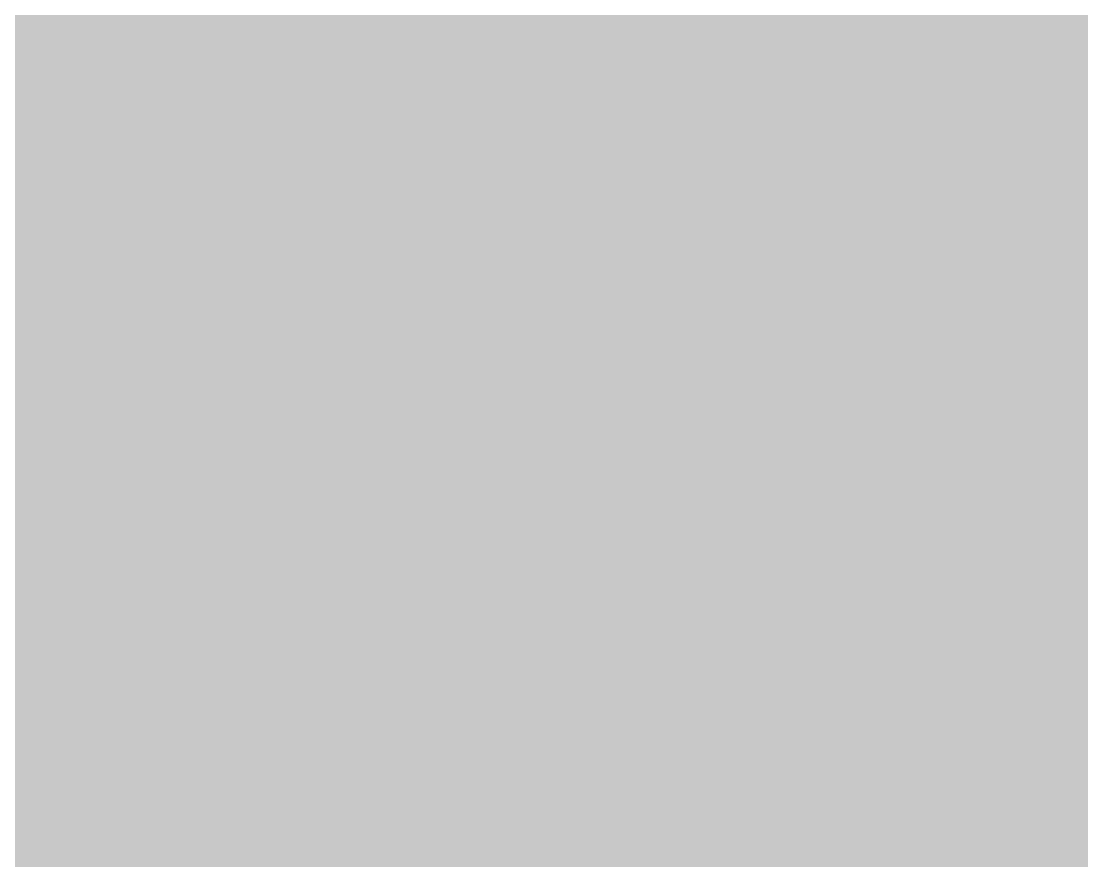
# Model space of a CAD drawing. Header units: metres. Extents: x -111189 to -108577, y -72951 to -72647.
# Drawn here: x -110709.098 to -110707.209, y -72945.924 to -72944.428 of the extents above; entities that cross this region are included whole.
import ezdxf

# ---------------------------------------------------------------- set-up
doc = ezdxf.new("R2010")
doc.units = ezdxf.units.M
doc.header["$MEASUREMENT"] = 0
doc.set_wipeout_variables(frame=1)
doc.linetypes.add('Wipeout_Contour', pattern=[1, 0, -1])
doc.layers.add('Planta Piso -1_1_01 - TERRENO PROPOSTO', color=7, linetype='Continuous')
doc.layers.add('Planta Piso RC_1_02 - PASSEIOS', color=7, linetype='Continuous')

msp = doc.modelspace()

# ---------------------------------------------------------------- hatches: boundary and pattern name
at = {"layer": 'Planta Piso -1_1_01 - TERRENO PROPOSTO', "linetype": 'Continuous', "lineweight": 0, "true_color": 0x939598, "transparency": 33554539}
msp.add_hatch(color=252, dxfattribs=at).paths.add_polyline_path([(-110716.1489, -72951.1828), (-110709.7704, -72951.1828), (-110707.2851, -72950.6884), (-110697.2442, -72948.691), (-110696.1017, -72948.4637), (-110692.2826, -72947.704), (-110690.7566, -72947.4005), (-110690.7566, -72940.7538), (-110693.5535, -72941.3098), (-110697.2426, -72942.043), (-110706.1492, -72943.8134), (-110708.5565, -72944.2918), (-110709.7562, -72944.5303), (-110713.5716, -72945.2887), (-110716.1489, -72945.801)])

# ---------------------------------------------------------------- next in the draw order: wipeouts: each hides what was drawn before it
at = {"color": 254, "linetype": 'Wipeout_Contour', "lineweight": 0, "ltscale": 1856047.595941045}
msp.add_wipeout([(-110716.1489, -72944.338), (-110716.1489, -72945.801), (-110713.5716, -72945.2887), (-110709.7562, -72944.5303), (-110708.5565, -72944.2918), (-110697.2426, -72942.043), (-110693.5535, -72941.3098), (-110690.7566, -72940.7538), (-110690.7566, -72939.3245), (-110693.8258, -72939.9305), (-110697.5176, -72940.6594), (-110708.8326, -72942.8934), (-110710.0326, -72943.1304), (-110713.8489, -72943.8839)], dxfattribs=at).dxf.layer = 'Planta Piso RC_1_02 - PASSEIOS'

doc.saveas('drawing.dxf')
